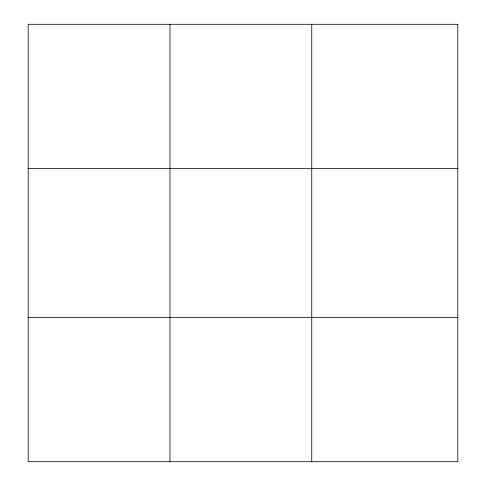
<?xml version="1.0" encoding="UTF-8"?>
<svg xmlns="http://www.w3.org/2000/svg" width="486" height="486" viewBox="0 0 486 486"><rect width="100%" height="100%" fill="white"/><g stroke="black" fill="none" stroke-linecap="round" stroke-linejoin="round"><path stroke-width="0.73" d="M169.96 461.7L169.96 24.3M311.745 461.7L311.745 24.3M28.176 168.642L457.824 168.642M28.176 317.358L457.824 317.358M457.824 24.3L457.824 461.7L28.176 461.7L28.176 24.3L457.824 24.3"/></g></svg>
